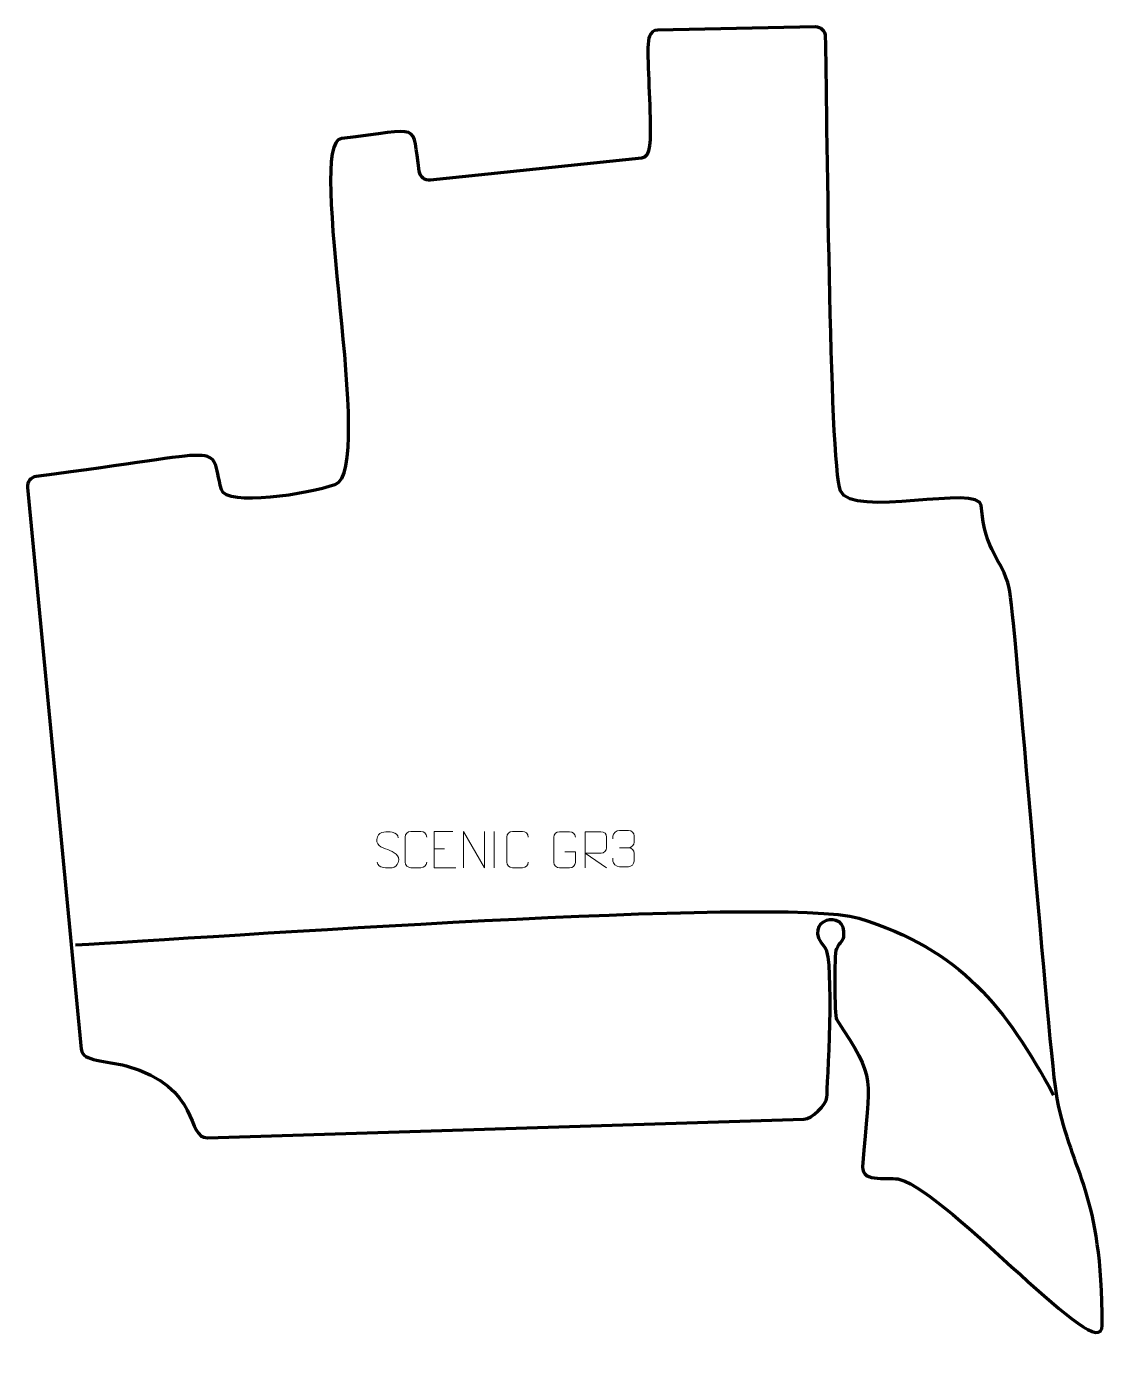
# Model space of a CAD drawing. Header units: millimetres. Extents: x -371 to 3181, y -611 to 488.
# Drawn here: x -371 to 370, y -475 to 450 of the extents above.
import ezdxf

# ---------------------------------------------------------------- set-up
doc = ezdxf.new("R2010")
doc.units = ezdxf.units.MM
doc.header["$MEASUREMENT"] = 0
for name, color, linetype in [('layer 1', 7, 'Continuous'), ('layer 2', 7, 'Continuous'), ('layer 3', 7, 'Continuous')]:
    doc.layers.add(name, color=color, linetype=linetype)

msp = doc.modelspace()

# ---------------------------------------------------------------- linework, layer by layer
at = {"layer": 'layer 1', "color": 250, "lineweight": 9}
for points, knots in [([(-121.9696, -117.0742), (-126.2179, -115.6038), (-131.126, -113.808), (-129.1209, -108.2877), (-129.1209, -108.2877), (-127.6174, -104.1478), (-122.4038, -104.5363), (-118.8002, -105.1374), (-118.8002, -105.1374), (-115.9396, -105.6146), (-115.0749, -106.8278), (-114.7643, -108.9119)], [0, 0, 0, 0, 0.25, 0.25, 0.25, 0.25, 0.5, 0.5, 0.5, 0.5, 1, 1, 1, 1]), ([(-95.124, -125.7114), (-95.2638, -128.0348), (-96.941, -129.5144), (-99.0887, -129.5252), (-99.0887, -129.5252), (-101.4206, -129.5248), (-103.7525, -129.5248), (-106.084, -129.5252), (-106.084, -129.5252), (-108.009, -129.6306), (-109.9811, -127.7461), (-109.9699, -125.7288), (-109.9699, -125.7288), (-109.9695, -119.9587), (-109.9695, -114.189), (-109.9699, -108.4197), (-109.9699, -108.4197), (-109.9657, -106.2816), (-108.219, -104.5624), (-106.0666, -104.5759), (-106.0666, -104.5759), (-103.7409, -104.5759), (-101.4148, -104.5759), (-99.0887, -104.5759), (-99.0887, -104.5759), (-97.1421, -104.5404), (-95.1507, -106.0319), (-95.124, -108.4695)], [0, 0, 0, 0, 0.125, 0.125, 0.125, 0.125, 0.25, 0.25, 0.25, 0.25, 0.375, 0.375, 0.375, 0.375, 0.5, 0.5, 0.5, 0.5, 0.625, 0.625, 0.625, 0.625, 0.75, 0.75, 0.75, 0.75, 1, 1, 1, 1]), ([(-77.106, -104.5756), (-77.106, -104.5756), (-89.9799, -104.5756), (-89.9799, -104.5756), (-89.9799, -104.5756), (-89.9799, -104.5756), (-89.9799, -129.5292), (-89.9799, -129.5292), (-89.9799, -129.5292), (-89.9799, -129.5292), (-75.1141, -129.5292), (-75.1141, -129.5292)], [0, 0, 0, 0, 0.25, 0.25, 0.25, 0.25, 0.5, 0.5, 0.5, 0.5, 1, 1, 1, 1]), ([(-69.8744, -129.5291), (-69.8744, -129.5291), (-69.8744, -104.5756), (-69.8744, -104.5756), (-69.8744, -104.5756), (-69.8744, -104.5756), (-55.2196, -129.5291), (-55.2196, -129.5291), (-55.2196, -129.5291), (-55.2196, -129.5291), (-55.2196, -104.5756), (-55.2196, -104.5756)], [0, 0, 0, 0, 0.25, 0.25, 0.25, 0.25, 0.5, 0.5, 0.5, 0.5, 1, 1, 1, 1]), ([(-25.124, -125.7114), (-25.2638, -128.0348), (-26.941, -129.5144), (-29.0887, -129.5252), (-29.0887, -129.5252), (-31.4206, -129.5248), (-33.7525, -129.5248), (-36.084, -129.5252), (-36.084, -129.5252), (-38.009, -129.6306), (-39.9811, -127.7461), (-39.9699, -125.7288), (-39.9699, -125.7288), (-39.9695, -119.9587), (-39.9695, -114.189), (-39.9699, -108.4197), (-39.9699, -108.4197), (-39.9657, -106.2816), (-38.219, -104.5624), (-36.0666, -104.5759), (-36.0666, -104.5759), (-33.7409, -104.5759), (-31.4148, -104.5759), (-29.0887, -104.5759), (-29.0887, -104.5759), (-27.1421, -104.5404), (-25.1507, -106.0319), (-25.124, -108.4695)], [0, 0, 0, 0, 0.125, 0.125, 0.125, 0.125, 0.25, 0.25, 0.25, 0.25, 0.375, 0.375, 0.375, 0.375, 0.5, 0.5, 0.5, 0.5, 0.625, 0.625, 0.625, 0.625, 0.75, 0.75, 0.75, 0.75, 1, 1, 1, 1]), ([(0.149, -118.6757), (0.149, -118.6757), (7.3171, -118.6757), (7.3171, -118.6757), (7.3171, -118.6757), (7.3171, -118.6757), (7.3171, -125.8438), (7.3171, -125.8438), (7.3171, -125.8438), (7.1774, -128.1672), (5.5002, -129.6468), (3.3524, -129.6576), (3.3524, -129.6576), (1.0206, -129.6572), (-1.3114, -129.6572), (-3.6429, -129.6576), (-3.6429, -129.6576), (-5.5678, -129.763), (-7.54, -127.8785), (-7.5288, -125.8612), (-7.5288, -125.8612), (-7.5284, -120.0911), (-7.5284, -114.3214), (-7.5288, -108.5521), (-7.5288, -108.5521), (-7.5246, -106.414), (-5.7778, -104.6948), (-3.6255, -104.7082), (-3.6255, -104.7082), (-1.2998, -104.7082), (1.0263, -104.7082), (3.3524, -104.7082), (3.3524, -104.7082), (5.2991, -104.6728), (7.2905, -106.1643), (7.3171, -108.602)], [0, 0, 0, 0, 0.1, 0.1, 0.1, 0.1, 0.2, 0.2, 0.2, 0.2, 0.3, 0.3, 0.3, 0.3, 0.4, 0.4, 0.4, 0.4, 0.5, 0.5, 0.5, 0.5, 0.6, 0.6, 0.6, 0.6, 0.7, 0.7, 0.7, 0.7, 0.8, 0.8, 0.8, 0.8, 1, 1, 1, 1]), ([(14.1796, -129.6581), (14.1796, -129.6581), (14.1796, -104.7046), (14.1796, -104.7046), (14.1796, -104.7046), (17.7744, -104.7046), (21.3699, -104.7046), (24.9651, -104.7046), (24.9651, -104.7046), (27.2904, -104.7423), (28.8477, -106.2323), (28.8436, -108.5987), (28.8436, -108.5987), (28.8432, -110.6342), (28.8432, -113.6936), (28.8436, -115.7296), (28.8436, -115.7296), (28.8371, -117.6051), (27.0248, -119.5469), (25.0153, -119.566), (25.0153, -119.566), (25.0153, -119.566), (14.1796, -119.566), (14.1796, -119.566), (14.1796, -119.566), (14.1796, -119.566), (28.8343, -129.6581), (28.8343, -129.6581)], [0, 0, 0, 0, 0.125, 0.125, 0.125, 0.125, 0.25, 0.25, 0.25, 0.25, 0.375, 0.375, 0.375, 0.375, 0.5, 0.5, 0.5, 0.5, 0.625, 0.625, 0.625, 0.625, 0.75, 0.75, 0.75, 0.75, 1, 1, 1, 1]), ([(33.0778, -109.5669), (33.0778, -109.5669), (33.0778, -107.7097), (33.0778, -107.7097), (33.0778, -107.7097), (33.0635, -105.9678), (35.728, -103.8497), (37.7871, -103.8724), (37.7871, -103.8724), (39.8512, -103.8724), (41.9152, -103.8724), (43.9789, -103.8724), (43.9789, -103.8724), (46.1734, -103.8636), (47.7717, -105.7104), (47.8161, -107.6225), (47.8161, -107.6225), (47.8157, -109.0576), (47.8157, -110.4927), (47.8161, -111.9282), (47.8161, -111.9282), (47.7675, -113.5817), (46.1649, -115.8117), (43.9666, -115.8017), (43.9666, -115.8017), (46.1703, -115.8129), (47.7783, -117.6161), (47.8323, -119.6756), (47.8323, -119.6756), (47.8319, -121.4603), (47.8319, -123.245), (47.8323, -125.0301), (47.8323, -125.0301), (47.8424, -127.0915), (45.7875, -128.8546), (43.9666, -128.8465), (43.9666, -128.8465), (41.9013, -128.8462), (39.8361, -128.8462), (37.7705, -128.8465), (37.7705, -128.8465), (35.6019, -128.835), (33.0709, -126.4348), (33.0523, -124.973), (33.0523, -124.973), (33.0523, -124.973), (33.0523, -123.0644), (33.0523, -123.0644)], [0, 0, 0, 0, 0.07692308, 0.07692308, 0.07692308, 0.07692308, 0.15384615, 0.15384615, 0.15384615, 0.15384615, 0.23076923, 0.23076923, 0.23076923, 0.23076923, 0.30769231, 0.30769231, 0.30769231, 0.30769231, 0.38461538, 0.38461538, 0.38461538, 0.38461538, 0.46153846, 0.46153846, 0.46153846, 0.46153846, 0.53846154, 0.53846154, 0.53846154, 0.53846154, 0.61538462, 0.61538462, 0.61538462, 0.61538462, 0.69230769, 0.69230769, 0.69230769, 0.69230769, 0.76923077, 0.76923077, 0.76923077, 0.76923077, 0.84615385, 0.84615385, 0.84615385, 0.84615385, 1, 1, 1, 1]), ([(-121.9696, -117.0743), (-117.951, -118.721), (-112.9215, -120.6093), (-114.7555, -125.9696), (-114.7555, -125.9696), (-116.2153, -130.236), (-121.1261, -129.9793), (-124.8522, -129.4246), (-124.8522, -129.4246), (-127.6022, -129.0148), (-128.8231, -127.8013), (-129.2011, -125.6891)], [0, 0, 0, 0, 0.25, 0.25, 0.25, 0.25, 0.5, 0.5, 0.5, 0.5, 1, 1, 1, 1])]:
    msp.add_open_spline(points, degree=3, knots=knots, dxfattribs=at)
for points in [[(-48.547, -104.5653), (-48.547, -104.5653), (-48.547, -129.5394), (-48.547, -129.5394)], [(-89.9799, -116.4553), (-89.9799, -116.4553), (-82.8118, -116.4553), (-82.8118, -116.4553)], [(37.7875, -115.8121), (37.7875, -115.8121), (43.9839, -115.8121), (43.9839, -115.8121)]]:
    msp.add_open_spline(points, degree=3, dxfattribs=at)
at = {"layer": 'layer 2', "color": 230, "lineweight": 200}
msp.add_open_spline([(-153.884, 372.7174), (-96.908, 379.036), (-105.5386, 384.6938), (-100.2621, 349.8698), (-100.2621, 349.8698), (-99.7016, 346.1707), (-96.3363, 343.5682), (-92.6151, 343.9562), (-92.6151, 343.9562), (-92.6151, 343.9562), (52.7919, 359.1189), (52.7919, 359.1189), (52.7919, 359.1189), (59.7026, 359.8395), (59.0992, 372.0062), (58.8171, 387.0041), (58.8171, 387.0041), (58.3987, 409.2456), (56.0211, 437.5872), (58.2955, 443.0308), (58.2955, 443.0308), (59.4389, 445.7675), (61.2915, 447.3389), (63.9493, 447.3906), (63.9493, 447.3906), (63.9493, 447.3906), (172.7757, 449.5073), (172.7757, 449.5073), (172.7757, 449.5073), (176.5722, 449.5811), (179.6837, 446.4694), (179.7737, 442.6734), (179.7737, 442.6734), (180.7616, 401.0463), (182.2745, 148.9764), (190.0104, 130.0458), (190.0104, 130.0458), (197.9839, 110.5336), (285.7889, 134.9261), (286.9877, 119.9397), (286.9877, 119.9397), (289.6727, 86.3764), (300.8751, 84.6319), (306.2948, 63.0685), (306.2948, 63.0685), (310.1389, 47.7736), (333.9256, -261.4788), (339.3153, -288.5101), (339.3153, -288.5101), (349.9602, -341.8988), (370.325, -352.1331), (370.325, -444.7884), (370.325, -444.7884), (370.325, -474.8734), (265.8663, -354.2882), (230.8367, -344.179), (230.8367, -344.179), (224.304, -342.2937), (204.4983, -346.953), (205.2777, -335.4815), (205.2777, -335.4815), (209.6685, -270.8629), (215.8049, -277.1322), (187.2118, -233.8788), (187.2118, -233.8788), (185.878, -231.861), (185.4611, -188.7567), (187.1681, -185.3947), (187.1681, -185.3947), (189.6911, -180.4257), (191.6515, -180.4287), (192.0617, -177.1559), (192.0617, -177.1559), (194.7252, -155.9039), (162.1335, -165.3039), (179.5237, -184.7414), (179.5237, -184.7414), (186.2249, -192.2315), (180.7627, -282.3135), (180.6561, -287.6632), (180.6561, -287.6632), (180.5536, -292.8072), (169.9986, -302.5237), (164.8667, -302.6831), (164.8667, -302.6831), (164.8667, -302.6831), (-246.0553, -315.457), (-246.0553, -315.457), (-246.0553, -315.457), (-261.4111, -315.9343), (-249.7272, -280.8443), (-302.151, -266.0589), (-302.151, -266.0589), (-316.1024, -262.1241), (-332.2823, -263.34), (-333.1241, -254.577), (-333.1241, -254.577), (-333.1241, -254.577), (-370.2927, 132.3047), (-370.2927, 132.3047), (-370.2927, 132.3047), (-370.6544, 136.0707), (-367.9523, 139.4471), (-364.1987, 139.9194), (-364.1987, 139.9194), (-226.9963, 157.1828), (-245.6053, 164.4474), (-236.5467, 130.9077), (-236.5467, 130.9077), (-233.2525, 118.7105), (-176.4529, 127.7823), (-158.4293, 134.2026), (-158.4293, 134.2026), (-129.6141, 144.4672), (-179.2438, 369.9047), (-153.884, 372.7174)], degree=3, knots=[0, 0, 0, 0, 0.03333333, 0.03333333, 0.03333333, 0.03333333, 0.06666667, 0.06666667, 0.06666667, 0.06666667, 0.1, 0.1, 0.1, 0.1, 0.13333333, 0.13333333, 0.13333333, 0.13333333, 0.16666667, 0.16666667, 0.16666667, 0.16666667, 0.2, 0.2, 0.2, 0.2, 0.23333333, 0.23333333, 0.23333333, 0.23333333, 0.26666667, 0.26666667, 0.26666667, 0.26666667, 0.3, 0.3, 0.3, 0.3, 0.33333333, 0.33333333, 0.33333333, 0.33333333, 0.36666667, 0.36666667, 0.36666667, 0.36666667, 0.4, 0.4, 0.4, 0.4, 0.43333333, 0.43333333, 0.43333333, 0.43333333, 0.46666667, 0.46666667, 0.46666667, 0.46666667, 0.5, 0.5, 0.5, 0.5, 0.53333333, 0.53333333, 0.53333333, 0.53333333, 0.56666667, 0.56666667, 0.56666667, 0.56666667, 0.6, 0.6, 0.6, 0.6, 0.63333333, 0.63333333, 0.63333333, 0.63333333, 0.66666667, 0.66666667, 0.66666667, 0.66666667, 0.7, 0.7, 0.7, 0.7, 0.73333333, 0.73333333, 0.73333333, 0.73333333, 0.76666667, 0.76666667, 0.76666667, 0.76666667, 0.8, 0.8, 0.8, 0.8, 0.83333333, 0.83333333, 0.83333333, 0.83333333, 0.86666667, 0.86666667, 0.86666667, 0.86666667, 0.9, 0.9, 0.9, 0.9, 0.93333333, 0.93333333, 0.93333333, 0.93333333, 1, 1, 1, 1], dxfattribs=at)
at = {"layer": 'layer 3', "color": 142, "lineweight": 200}
msp.add_open_spline([(-337.0995, -182.5953), (-249.2991, -178.0927), (146.8997, -148.9153), (202.6506, -164.1802), (202.6506, -164.1802), (273.2855, -186.4618), (303.7911, -225.1791), (336.8474, -286.2061)], degree=3, knots=[0, 0, 0, 0, 0.33333333, 0.33333333, 0.33333333, 0.33333333, 1, 1, 1, 1], dxfattribs=at)

doc.saveas('drawing.dxf')
